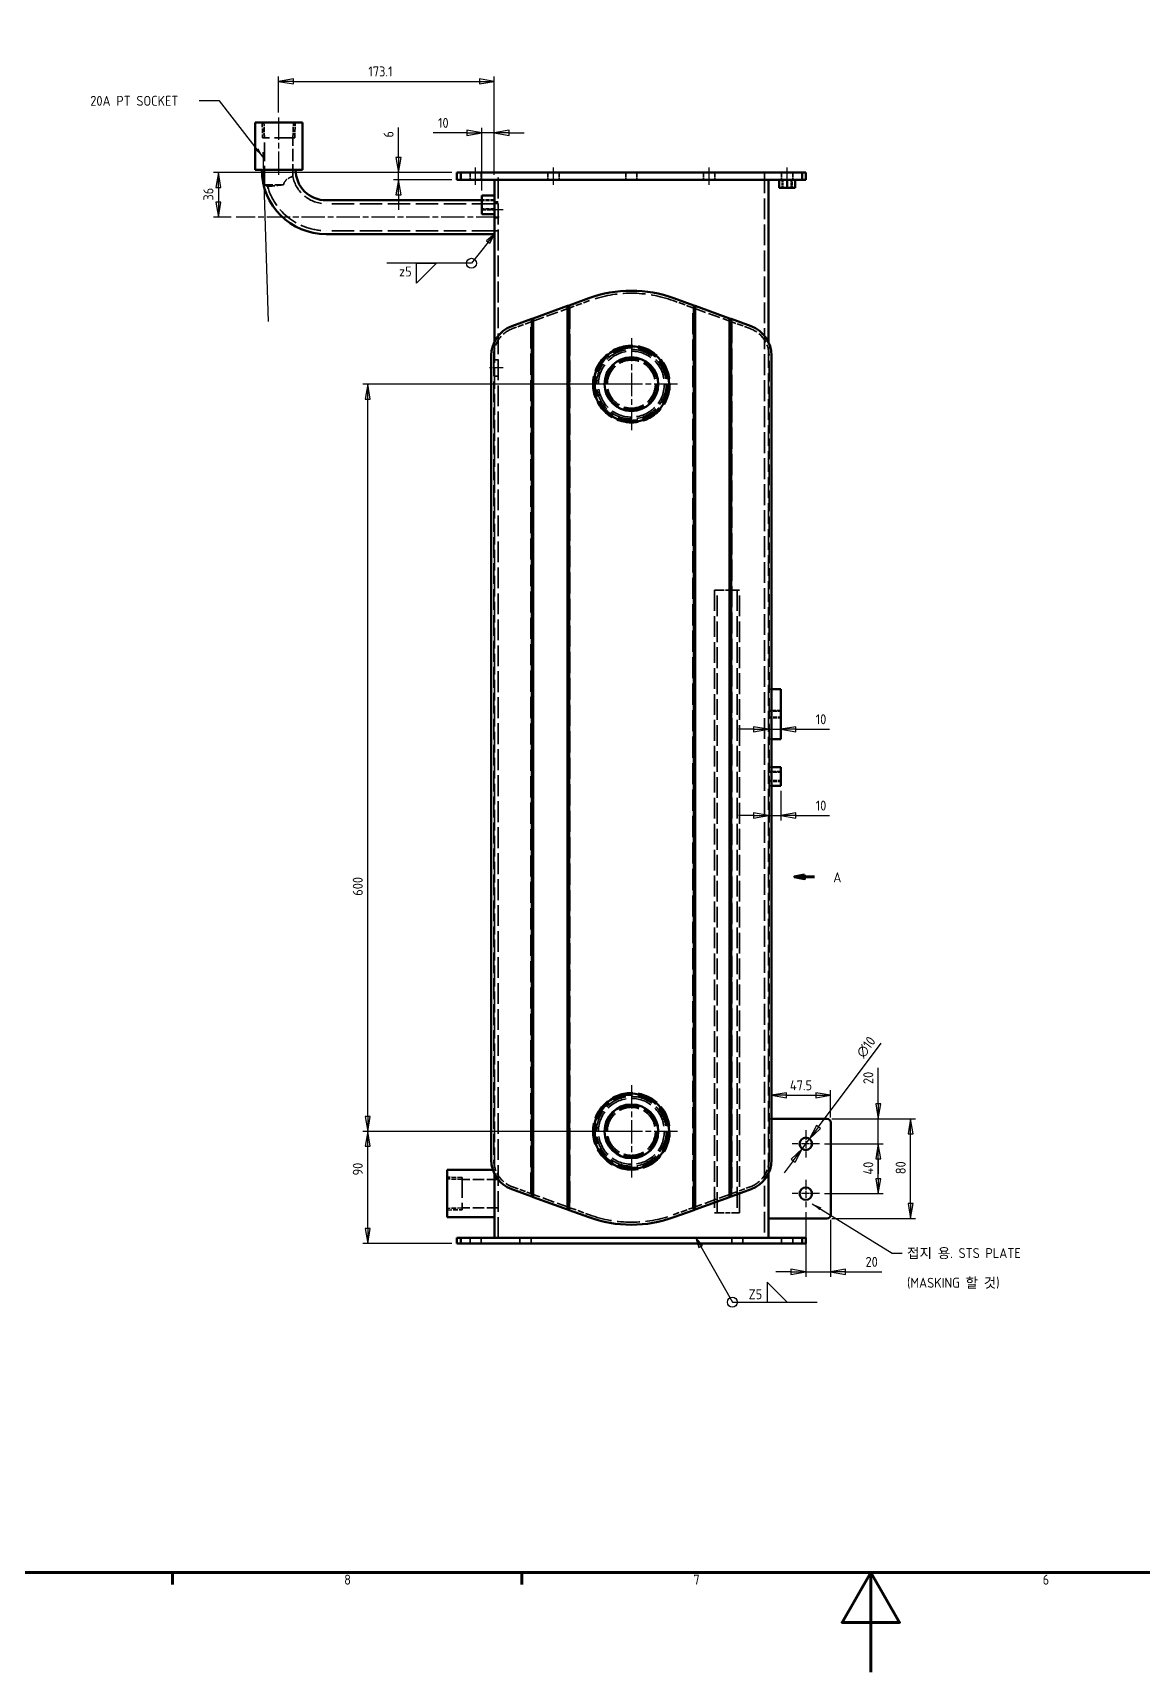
# Model space of a CAD drawing. Header units: millimetres. Extents: x 0 to 3364, y 0 to 2376.
# Drawn here: x 1009 to 1900, y 0 to 1316 of the extents above; entities that cross this region are included whole.
import ezdxf

# ---------------------------------------------------------------- set-up
doc = ezdxf.new("R2010")
doc.units = ezdxf.units.MM
doc.header["$LTSCALE"] = 4
doc.linetypes.add('CHAIN', pattern=[0.3543, 0.2362, -0.0295, 0.0591, -0.0295])
doc.linetypes.add('DASHED', pattern=[0.2067, 0.1654, -0.0413])
doc.layers.get('0').update_dxf_attribs({"lineweight": 25})
for name, color, linetype, lineweight in [('가려진 것(ISO)', 5, 'DASHED', 35), ('가시적인 것(ISO)', 7, 'Continuous', 50), ('경계(ISO)', 7, 'Continuous', 70), ('기호(ISO)', 7, 'Continuous', 25), ('단면선(ISO)', 7, 'CHAIN', 70), ('중심 표식(ISO)', 1, 'Continuous', 25), ('중심선(ISO)', 1, 'Continuous', 25), ('치수(ISO)', 7, 'Continuous', 25)]:
    doc.layers.add(name, color=color, linetype=linetype, lineweight=lineweight)
doc.styles.add('ISO ProportionalPSTEK', font='isocp.shx')
doc.dimstyles.new('PSTEK', dxfattribs={"dimscale": 4, "dimtxt": 2, "dimasz": 3, "dimexe": 1, "dimexo": 1, "dimgap": 1, "dimtad": 1, "dimrnd": 1e-08, "dimdsep": 46, "dimtxsty": 'ISO ProportionalPSTEK', "dimblk": 'Filled-1', "dimcen": 0.09, "dimdle": 10, "dimclrd": 3, "dimclre": 3, "dimclrt": 1, "dimadec": 1, "dimazin": 2, "dimtfac": 1, "dimtmove": 0, "dimatfit": 3, "dimfxl": 0, "dimtolj": 1, "dimlwd": -1, "dimlwe": -1, "dimarcsym": 0})
doc.dimstyles.new('PSTEK$7', dxfattribs={"dimscale": 4, "dimtxt": 2, "dimasz": 2, "dimexe": 1, "dimexo": 1, "dimgap": 1, "dimtad": 1, "dimrnd": 1e-08, "dimdsep": 46, "dimtxsty": 'ISO ProportionalPSTEK', "dimblk": 'Filled-1', "dimcen": 0.09, "dimdle": 10, "dimclrd": 3, "dimclre": 3, "dimclrt": 1, "dimadec": 1, "dimazin": 2, "dimtfac": 1, "dimtmove": 0, "dimatfit": 3, "dimfxl": 0, "dimtolj": 1, "dimlwd": -1, "dimlwe": -1, "dimarcsym": 0})

# ---------------------------------------------------------------- blocks, each defined once
blk = doc.blocks.new('경계 Default Border')
at = {"layer": '경계(ISO)'}
for p, q in [((280.33, 20), (280.33, 17.6)), ((350.42, 20), (350.42, 17.6))]:
    blk.add_line(p, q, dxfattribs=at)
at = {"layer": '경계(ISO)', "flags": 128}
for points in [[(20, 20), (20, 574), (821, 574), (821, 20), (20, 20)], [(420.5, 0), (420.5, 20), (414.73, 10), (426.27, 10), (420.5, 20)]]:
    blk.add_lwpolyline(points, dxfattribs=at)
at = {"layer": '경계(ISO)', "color": 1, "char_height": 2, "attachment_point": 7, "style": 'ISO ProportionalPSTEK'}
for s, insert in [('8', (314.8, 17.58)), ('7', (384.89, 17.6)), ('6', (454.97, 17.58))]:
    blk.add_mtext(s, dxfattribs=dict(at, insert=insert))
blk = doc.blocks.new('2dTransSection0')
at = {"layer": '단면선(ISO)', "linetype": 'Continuous'}
for p, q in [((407.18, 160.09), (405.18, 159.69)), ((407.18, 159.69), (405.18, 159.69)), ((405.18, 159.69), (407.18, 159.29)), ((407.18, 159.29), (407.18, 160.09)), ((409.18, 159.69), (407.18, 159.69))]:
    blk.add_line(p, q, dxfattribs=at)
at = {"layer": '단면선(ISO)', "linetype": 'Continuous', "flags": 128}
blk.add_lwpolyline([(407.18, 160.09), (405.18, 159.69), (407.18, 159.29), (407.18, 160.09)], dxfattribs=at)
at = {"layer": '단면선(ISO)'}
blk.add_solid([(407.18, 160.09), (405.18, 159.69), (407.18, 159.29), (407.18, 160.09)], dxfattribs=at)
at = {"layer": '단면선(ISO)', "insert": (412.96, 158.57), "char_height": 2, "attachment_point": 7, "style": 'ISO ProportionalPSTEK'}
blk.add_mtext('A', dxfattribs=at)
blk = doc.blocks.new('Filled-1')
at = {"color": 0}
for p, q in [((0, 0), (-1, 0.17)), ((-1, 0.17), (-1, -0.17)), ((-1, 0), (0, 0)), ((-1, -0.17), (0, 0))]:
    blk.add_line(p, q, dxfattribs=at)
at = {"color": 0, "flags": 128}
blk.add_lwpolyline([(-1, -0.17), (0, 0), (-1, 0.17), (-1, -0.17)], dxfattribs=at)
at = {"color": 0}
blk.add_solid([(-1, -0.17), (0, 0), (-1, 0.17), (-1, -0.17)], dxfattribs=at)
blk = doc.blocks.new('*D15')
at = {"layer": 'Defpoints', "color": 0, "transparency": 16777216}
for p in [(1278.1, 434.3), (1452.7, 434.3), (1349.7, 344.3)]:
    blk.add_point(p, dxfattribs=at)
at = {"layer": '치수(ISO)', "color": 3, "transparency": 16777216}
for p, q in [((1448.7, 434.3), (1274.1, 434.3)), ((1278.1, 356.3), (1278.1, 422.3)), ((1345.7, 344.3), (1274.1, 344.3))]:
    blk.add_line(p, q, dxfattribs=at)
at = {"layer": '치수(ISO)', "color": 3, "transparency": 16777216, "xscale": 12, "yscale": 12, "zscale": 12}
for p, rotation in [((1278.1, 434.3), 90), ((1278.1, 344.3), 270)]:
    blk.add_blockref('Filled-1', p, dxfattribs=dict(at, rotation=rotation))
at = {"layer": '치수(ISO)', "color": 1, "transparency": 16777216, "insert": (1266.1, 398.9), "char_height": 8, "attachment_point": 1, "rotation": 90, "style": 'ISO ProportionalPSTEK'}
blk.add_mtext('\\A1;90', dxfattribs=at)
blk = doc.blocks.new('*D16')
at = {"layer": 'Defpoints', "color": 0, "transparency": 16777216}
for p in [(1278.1, 1034.3), (1489.7, 1034.3), (1489.7, 434.3)]:
    blk.add_point(p, dxfattribs=at)
at = {"layer": '치수(ISO)', "color": 3, "transparency": 16777216}
for p, q in [((1485.7, 1034.3), (1274.1, 1034.3)), ((1278.1, 446.3), (1278.1, 1022.3)), ((1485.7, 434.3), (1274.1, 434.3))]:
    blk.add_line(p, q, dxfattribs=at)
at = {"layer": '치수(ISO)', "color": 3, "transparency": 16777216, "xscale": 12, "yscale": 12, "zscale": 12}
for p, rotation in [((1278.1, 1034.3), 90), ((1278.1, 434.3), 270)]:
    blk.add_blockref('Filled-1', p, dxfattribs=dict(at, rotation=rotation))
at = {"layer": '치수(ISO)', "color": 1, "transparency": 16777216, "insert": (1266.1, 623.5), "char_height": 8, "attachment_point": 1, "rotation": 90, "style": 'ISO ProportionalPSTEK'}
blk.add_mtext('\\A1;600', dxfattribs=at)
blk = doc.blocks.new('*D32')
at = {"layer": 'Defpoints', "color": 0, "transparency": 16777216}
for p in [(1302.8, 1204.3), (1349.7, 1204.3), (1349.7, 1198.3)]:
    blk.add_point(p, dxfattribs=at)
at = {"layer": '치수(ISO)', "color": 3, "transparency": 16777216}
for p, q in [((1302.8, 1216.3), (1302.8, 1240.4)), ((1345.7, 1204.3), (1298.8, 1204.3)), ((1345.7, 1198.3), (1298.8, 1198.3)), ((1302.8, 1198.3), (1302.8, 1204.3)), ((1302.8, 1186.3), (1302.8, 1174.3))]:
    blk.add_line(p, q, dxfattribs=at)
at = {"layer": '치수(ISO)', "color": 3, "transparency": 16777216, "xscale": 12, "yscale": 12, "zscale": 12}
for p, rotation in [((1302.8, 1204.3), 270), ((1302.8, 1198.3), 90)]:
    blk.add_blockref('Filled-1', p, dxfattribs=dict(at, rotation=rotation))
at = {"layer": '치수(ISO)', "color": 1, "transparency": 16777216, "insert": (1290.8, 1232.3), "char_height": 8, "attachment_point": 1, "rotation": 90, "style": 'ISO ProportionalPSTEK'}
blk.add_mtext('\\A1;6', dxfattribs=at)
blk = doc.blocks.new('*D33')
at = {"layer": 'Defpoints', "color": 0, "transparency": 16777216}
for p in [(1649.7, 463.3), (1649.7, 441.3), (1602.2, 411.4)]:
    blk.add_point(p, dxfattribs=at)
at = {"layer": '치수(ISO)', "color": 3, "transparency": 16777216}
for p, q in [((1614.2, 463.3), (1637.7, 463.3)), ((1649.7, 445.3), (1649.7, 467.3))]:
    blk.add_line(p, q, dxfattribs=at)
at = {"layer": '치수(ISO)', "color": 3, "transparency": 16777216, "xscale": 12, "yscale": 12, "zscale": 12, "rotation": 180}
blk.add_blockref('Filled-1', (1602.2, 463.3), dxfattribs=at)
at = {"layer": '치수(ISO)', "color": 3, "transparency": 16777216, "xscale": 12, "yscale": 12, "zscale": 12}
blk.add_blockref('Filled-1', (1649.7, 463.3), dxfattribs=at)
at = {"layer": '치수(ISO)', "color": 1, "transparency": 16777216, "insert": (1617, 475.3), "char_height": 8, "attachment_point": 1, "style": 'ISO ProportionalPSTEK'}
blk.add_mtext('\\A1;47.5', dxfattribs=at)
blk = doc.blocks.new('*D34')
at = {"layer": 'Defpoints', "color": 0, "transparency": 16777216}
for p in [(1640.7, 424.3), (1687.9, 424.3), (1640.7, 384.3)]:
    blk.add_point(p, dxfattribs=at)
at = {"layer": '치수(ISO)', "color": 3, "transparency": 16777216}
for p, q in [((1644.7, 424.3), (1691.9, 424.3)), ((1687.9, 396.3), (1687.9, 412.3)), ((1644.7, 384.3), (1691.9, 384.3))]:
    blk.add_line(p, q, dxfattribs=at)
at = {"layer": '치수(ISO)', "color": 3, "transparency": 16777216, "xscale": 12, "yscale": 12, "zscale": 12}
for p, rotation in [((1687.9, 424.3), 90), ((1687.9, 384.3), 270)]:
    blk.add_blockref('Filled-1', p, dxfattribs=dict(at, rotation=rotation))
at = {"layer": '치수(ISO)', "color": 1, "transparency": 16777216, "insert": (1675.9, 399.6), "char_height": 8, "attachment_point": 1, "rotation": 90, "style": 'ISO ProportionalPSTEK'}
blk.add_mtext('\\A1;40', dxfattribs=at)
blk = doc.blocks.new('*D35')
at = {"layer": 'Defpoints', "color": 0, "transparency": 16777216}
for p in [(1646.7, 444.3), (1687.9, 444.3), (1640.7, 424.3)]:
    blk.add_point(p, dxfattribs=at)
at = {"layer": '치수(ISO)', "color": 3, "transparency": 16777216}
for p, q in [((1687.9, 456.3), (1687.9, 485.3)), ((1650.7, 444.3), (1691.9, 444.3)), ((1687.9, 424.3), (1687.9, 444.3)), ((1644.7, 424.3), (1691.9, 424.3)), ((1687.9, 412.3), (1687.9, 400.3))]:
    blk.add_line(p, q, dxfattribs=at)
at = {"layer": '치수(ISO)', "color": 3, "transparency": 16777216, "xscale": 12, "yscale": 12, "zscale": 12}
for p, rotation in [((1687.9, 444.3), 270), ((1687.9, 424.3), 90)]:
    blk.add_blockref('Filled-1', p, dxfattribs=dict(at, rotation=rotation))
at = {"layer": '치수(ISO)', "color": 1, "transparency": 16777216, "insert": (1675.9, 472.3), "char_height": 8, "attachment_point": 1, "rotation": 90, "style": 'ISO ProportionalPSTEK'}
blk.add_mtext('\\A1;20', dxfattribs=at)
blk = doc.blocks.new('*D36')
at = {"layer": 'Defpoints', "color": 0, "transparency": 16777216}
for p in [(1646.7, 444.3), (1713.9, 444.3), (1646.7, 364.3)]:
    blk.add_point(p, dxfattribs=at)
at = {"layer": '치수(ISO)', "color": 3, "transparency": 16777216}
for p, q in [((1650.7, 444.3), (1717.9, 444.3)), ((1713.9, 376.3), (1713.9, 432.3)), ((1650.7, 364.3), (1717.9, 364.3))]:
    blk.add_line(p, q, dxfattribs=at)
at = {"layer": '치수(ISO)', "color": 3, "transparency": 16777216, "xscale": 12, "yscale": 12, "zscale": 12}
for p, rotation in [((1713.9, 444.3), 90), ((1713.9, 364.3), 270)]:
    blk.add_blockref('Filled-1', p, dxfattribs=dict(at, rotation=rotation))
at = {"layer": '치수(ISO)', "color": 1, "transparency": 16777216, "insert": (1701.9, 399.9), "char_height": 8, "attachment_point": 1, "rotation": 90, "style": 'ISO ProportionalPSTEK'}
blk.add_mtext('\\A1;80', dxfattribs=at)
blk = doc.blocks.new('*D37')
at = {"layer": 'Defpoints', "color": 0, "transparency": 16777216}
for p in [(1632.7, 428.3), (1626.7, 420.3)]:
    blk.add_point(p, dxfattribs=at)
at = {"layer": '치수(ISO)', "color": 3, "transparency": 16777216}
for p, q in [((1639.9, 437.9), (1690.2, 505.2)), ((1626.7, 420.3), (1632.7, 428.3)), ((1619.6, 410.7), (1612.4, 401.1))]:
    blk.add_line(p, q, dxfattribs=at)
at = {"layer": '치수(ISO)', "color": 3, "transparency": 16777216, "xscale": 12, "yscale": 12, "zscale": 12}
for p, rotation in [((1632.7, 428.3), 233.2159568965849), ((1626.7, 420.3), 53.21595689658495)]:
    blk.add_blockref('Filled-1', p, dxfattribs=dict(at, rotation=rotation))
at = {"layer": '치수(ISO)', "color": 1, "transparency": 16777216, "insert": (1669.6, 497.6), "char_height": 8, "attachment_point": 1, "rotation": 53.216, "style": 'ISO ProportionalPSTEK'}
blk.add_mtext('\\A1;∅10', dxfattribs=at)
blk = doc.blocks.new('*D38')
at = {"layer": 'Defpoints', "color": 0, "transparency": 16777216}
for p in [(1629.7, 373.3), (1649.7, 367.3), (1649.7, 321.5)]:
    blk.add_point(p, dxfattribs=at)
at = {"layer": '치수(ISO)', "color": 3, "transparency": 16777216}
for p, q in [((1629.7, 369.3), (1629.7, 317.5)), ((1649.7, 363.3), (1649.7, 317.5)), ((1617.7, 321.5), (1605.7, 321.5)), ((1629.7, 321.5), (1649.7, 321.5)), ((1661.7, 321.5), (1690.7, 321.5))]:
    blk.add_line(p, q, dxfattribs=at)
at = {"layer": '치수(ISO)', "color": 3, "transparency": 16777216, "xscale": 12, "yscale": 12, "zscale": 12}
blk.add_blockref('Filled-1', (1629.7, 321.5), dxfattribs=at)
at = {"layer": '치수(ISO)', "color": 3, "transparency": 16777216, "xscale": 12, "yscale": 12, "zscale": 12, "rotation": 180}
blk.add_blockref('Filled-1', (1649.7, 321.5), dxfattribs=at)
at = {"layer": '치수(ISO)', "color": 1, "transparency": 16777216, "insert": (1677.7, 333.5), "char_height": 8, "attachment_point": 1, "style": 'ISO ProportionalPSTEK'}
blk.add_mtext('\\A1;20', dxfattribs=at)
blk = doc.blocks.new('*D42')
at = {"layer": 'Defpoints', "color": 0, "transparency": 16777216}
for p in [(1379.7, 1277.4), (1206.6, 1248.4), (1379.7, 1198.3)]:
    blk.add_point(p, dxfattribs=at)
at = {"layer": '치수(ISO)', "color": 3, "transparency": 16777216}
for p, q in [((1206.6, 1252.4), (1206.6, 1281.4)), ((1218.6, 1277.4), (1367.7, 1277.4)), ((1379.7, 1202.3), (1379.7, 1281.4))]:
    blk.add_line(p, q, dxfattribs=at)
at = {"layer": '치수(ISO)', "color": 3, "transparency": 16777216, "xscale": 12, "yscale": 12, "zscale": 12, "rotation": 180}
blk.add_blockref('Filled-1', (1206.6, 1277.4), dxfattribs=at)
at = {"layer": '치수(ISO)', "color": 3, "transparency": 16777216, "xscale": 12, "yscale": 12, "zscale": 12}
blk.add_blockref('Filled-1', (1379.7, 1277.4), dxfattribs=at)
at = {"layer": '치수(ISO)', "color": 1, "transparency": 16777216, "insert": (1278.6, 1289.4), "char_height": 8, "attachment_point": 1, "style": 'ISO ProportionalPSTEK'}
blk.add_mtext('\\A1;173.1', dxfattribs=at)
blk = doc.blocks.new('*D77')
at = {"layer": 'Defpoints', "color": 0, "transparency": 16777216}
for p in [(1349.7, 1204.3), (1158.2, 1168.3), (1172.4, 1168.3)]:
    blk.add_point(p, dxfattribs=at)
at = {"layer": '치수(ISO)', "color": 3, "transparency": 16777216}
for p, q in [((1345.7, 1204.3), (1154.2, 1204.3)), ((1158.2, 1192.3), (1158.2, 1180.3)), ((1168.4, 1168.3), (1154.2, 1168.3))]:
    blk.add_line(p, q, dxfattribs=at)
at = {"layer": '치수(ISO)', "color": 3, "transparency": 16777216, "xscale": 12, "yscale": 12, "zscale": 12}
for p, rotation in [((1158.2, 1204.3), 90), ((1158.2, 1168.3), 270)]:
    blk.add_blockref('Filled-1', p, dxfattribs=dict(at, rotation=rotation))
at = {"layer": '치수(ISO)', "color": 1, "transparency": 16777216, "insert": (1146.2, 1181.7), "char_height": 8, "attachment_point": 1, "rotation": 90, "style": 'ISO ProportionalPSTEK'}
blk.add_mtext('\\A1;36', dxfattribs=at)
blk = doc.blocks.new('*D79')
at = {"layer": 'Defpoints', "color": 0, "transparency": 16777216}
for p in [(1369.7, 1236.1), (1379.7, 1198.3), (1369.7, 1185.8)]:
    blk.add_point(p, dxfattribs=at)
at = {"layer": '치수(ISO)', "color": 3, "transparency": 16777216}
for p, q in [((1369.7, 1189.8), (1369.7, 1240.1)), ((1379.7, 1202.3), (1379.7, 1240.1)), ((1357.7, 1236.1), (1330.5, 1236.1)), ((1379.7, 1236.1), (1369.7, 1236.1)), ((1391.7, 1236.1), (1403.7, 1236.1))]:
    blk.add_line(p, q, dxfattribs=at)
at = {"layer": '치수(ISO)', "color": 3, "transparency": 16777216, "xscale": 12, "yscale": 12, "zscale": 12}
blk.add_blockref('Filled-1', (1369.7, 1236.1), dxfattribs=at)
at = {"layer": '치수(ISO)', "color": 3, "transparency": 16777216, "xscale": 12, "yscale": 12, "zscale": 12, "rotation": 180}
blk.add_blockref('Filled-1', (1379.7, 1236.1), dxfattribs=at)
at = {"layer": '치수(ISO)', "color": 1, "transparency": 16777216, "insert": (1334.5, 1248.1), "char_height": 8, "attachment_point": 1, "style": 'ISO ProportionalPSTEK'}
blk.add_mtext('\\A1;10', dxfattribs=at)
blk = doc.blocks.new('*D80')
at = {"layer": 'Defpoints', "color": 0, "transparency": 16777216}
for p in [(1609.7, 757.2), (1599.7, 746.7), (1609.7, 749.3)]:
    blk.add_point(p, dxfattribs=at)
at = {"layer": '치수(ISO)', "color": 3, "transparency": 16777216}
for p, q in [((1587.7, 757.2), (1575.7, 757.2)), ((1599.7, 757.2), (1609.7, 757.2)), ((1621.7, 757.2), (1648.9, 757.2))]:
    blk.add_line(p, q, dxfattribs=at)
at = {"layer": '치수(ISO)', "color": 3, "transparency": 16777216, "xscale": 12, "yscale": 12, "zscale": 12}
blk.add_blockref('Filled-1', (1599.7, 757.2), dxfattribs=at)
at = {"layer": '치수(ISO)', "color": 3, "transparency": 16777216, "xscale": 12, "yscale": 12, "zscale": 12, "rotation": 180}
blk.add_blockref('Filled-1', (1609.7, 757.2), dxfattribs=at)
at = {"layer": '치수(ISO)', "color": 1, "transparency": 16777216, "insert": (1637.7, 769.2), "char_height": 8, "attachment_point": 1, "style": 'ISO ProportionalPSTEK'}
blk.add_mtext('\\A1;10', dxfattribs=at)
blk = doc.blocks.new('*D87')
at = {"layer": 'Defpoints', "color": 0, "transparency": 16777216}
for p in [(1609.7, 711.8), (1599.7, 685.8), (1609.7, 687.9)]:
    blk.add_point(p, dxfattribs=at)
at = {"layer": '치수(ISO)', "color": 3, "transparency": 16777216}
for p, q in [((1609.7, 707.8), (1609.7, 683.9)), ((1587.7, 687.9), (1575.7, 687.9)), ((1599.7, 687.9), (1609.7, 687.9)), ((1621.7, 687.9), (1648.9, 687.9))]:
    blk.add_line(p, q, dxfattribs=at)
at = {"layer": '치수(ISO)', "color": 3, "transparency": 16777216, "xscale": 12, "yscale": 12, "zscale": 12}
blk.add_blockref('Filled-1', (1599.7, 687.9), dxfattribs=at)
at = {"layer": '치수(ISO)', "color": 3, "transparency": 16777216, "xscale": 12, "yscale": 12, "zscale": 12, "rotation": 180}
blk.add_blockref('Filled-1', (1609.7, 687.9), dxfattribs=at)
at = {"layer": '치수(ISO)', "color": 1, "transparency": 16777216, "insert": (1637.7, 699.9), "char_height": 8, "attachment_point": 1, "style": 'ISO ProportionalPSTEK'}
blk.add_mtext('\\A1;10', dxfattribs=at)

msp = doc.modelspace()

# ---------------------------------------------------------------- linework, layer by layer
at = {"layer": '가려진 것(ISO)', "ltscale": 5.831117}
for p, q in [((1193.3535, 1244.416), (1193.736, 1232.176)), ((1195.1882, 1232.176), (1194.8057, 1244.416)), ((1218.0892, 1232.176), (1218.4717, 1244.416)), ((1219.5413, 1232.176), (1219.9238, 1244.416)), ((1353.9787, 397.2186), (1341.7387, 397.6011)), ((1353.9787, 395.7665), (1341.7387, 396.149)), ((1353.9787, 372.8655), (1341.7387, 372.483)), ((1341.7387, 371.0308), (1353.9787, 371.4133))]:
    msp.add_line(p, q, dxfattribs=at)
at = {"layer": '가려진 것(ISO)', "ltscale": 24.513083}
for p, q in [((1219.5413, 1232.176), (1193.736, 1232.176)), ((1353.9787, 397.2186), (1353.9787, 371.4133))]:
    msp.add_line(p, q, dxfattribs=at)
at = {"layer": '가려진 것(ISO)', "ltscale": 22.835026}
msp.add_line((1195.3232, 1194.416), (1195.3232, 1232.176), dxfattribs=at)
at = {"layer": '가려진 것(ISO)', "ltscale": 14.780443}
msp.add_line((1217.9542, 1201.1358), (1217.9542, 1232.176), dxfattribs=at)
at = {"layer": '가려진 것(ISO)', "ltscale": 2.856945}
for p, q in [((1360.2387, 1198.316), (1360.2387, 1204.316)), ((1369.2387, 1198.316), (1369.2387, 1204.316)), ((1422.7387, 1198.316), (1422.7387, 1204.316)), ((1431.7387, 1198.316), (1431.7387, 1204.316)), ((1485.2387, 1198.316), (1485.2387, 1204.316)), ((1494.2387, 1198.316), (1494.2387, 1204.316)), ((1547.7387, 1198.316), (1547.7387, 1204.316)), ((1556.7387, 1198.316), (1556.7387, 1204.316)), ((1610.2387, 1198.316), (1610.2387, 1204.316)), ((1619.2387, 1198.316), (1619.2387, 1204.316))]:
    msp.add_line(p, q, dxfattribs=at)
at = {"layer": '가려진 것(ISO)', "ltscale": 25.236881}
for p, q in [((1382.9387, 348.816), (1382.9387, 1204.316)), ((1596.5387, 1204.316), (1596.5387, 348.816))]:
    msp.add_line(p, q, dxfattribs=at)
at = {"layer": '가려진 것(ISO)', "ltscale": 3.095032}
for p, q in [((1610.7387, 1198.316), (1610.7387, 1191.816)), ((1611.4152, 1198.316), (1611.4152, 1191.816)), ((1618.0622, 1198.316), (1618.0622, 1191.816)), ((1618.7387, 1191.816), (1618.7387, 1198.316))]:
    msp.add_line(p, q, dxfattribs=at)
at = {"layer": '가려진 것(ISO)', "ltscale": 10.316388}
msp.add_line((1210.4535, 1194.416), (1195.3232, 1194.416), dxfattribs=at)
at = {"layer": '가려진 것(ISO)', "ltscale": 1.332696}
msp.add_line((1197.7223, 1192.9744), (1195.3232, 1194.416), dxfattribs=at)
at = {"layer": '가려진 것(ISO)', "ltscale": 27.213352}
for p, q in [((1379.7387, 1179.116), (1244.7387, 1179.116)), ((1379.7387, 1157.516), (1244.7387, 1157.516))]:
    msp.add_line(p, q, dxfattribs=at)
at = {"layer": '가려진 것(ISO)', "ltscale": 4.761642}
for p, q in [((1379.7387, 1182.316), (1369.7387, 1182.316)), ((1379.7387, 1181.916), (1369.7387, 1181.916)), ((1379.7387, 1181.6395), (1369.7387, 1181.6395)), ((1379.7387, 1174.9925), (1369.7387, 1174.9925)), ((1369.7387, 1174.316), (1379.7387, 1174.316)), ((1609.7387, 772.316), (1599.7387, 772.316)), ((1599.7387, 771.7745), (1609.7387, 771.7745)), ((1599.7387, 766.8575), (1609.7387, 766.8575)), ((1599.7387, 766.316), (1609.7387, 766.316)), ((1609.7387, 723.316), (1599.7387, 723.316)), ((1599.7387, 722.6395), (1609.7387, 722.6395)), ((1599.7387, 715.9925), (1609.7387, 715.9925)), ((1599.7387, 715.316), (1609.7387, 715.316))]:
    msp.add_line(p, q, dxfattribs=at)
at = {"layer": '가려진 것(ISO)', "ltscale": 1.523657}
for p, q in [((1382.9387, 1180.816), (1379.7387, 1180.816)), ((1382.9387, 1179.316), (1379.7387, 1179.316)), ((1382.9387, 1167.816), (1379.7387, 1167.816)), ((1382.9387, 1157.316), (1379.7387, 1157.316)), ((1382.9387, 1053.816), (1379.7387, 1053.816)), ((1382.9387, 1040.816), (1379.7387, 1040.816))]:
    msp.add_line(p, q, dxfattribs=at)
at = {"layer": '가려진 것(ISO)', "ltscale": 14.731858}
for p, q in [((1410.2025, 1084.6566), (1439.2749, 1095.2381)), ((1540.2025, 1095.2381), (1569.2749, 1084.6566)), ((1439.2749, 373.3939), (1410.2025, 383.9754)), ((1569.2749, 383.9754), (1540.2025, 373.3939))]:
    msp.add_line(p, q, dxfattribs=at)
at = {"layer": '가려진 것(ISO)', "ltscale": 0.768951}
for p, q in [((1439.2749, 1095.2381), (1440.4666, 1095.6718)), ((1539.0107, 1095.6718), (1540.2025, 1095.2381)), ((1409.0107, 1084.2228), (1410.2025, 1084.6566)), ((1569.2749, 1084.6566), (1570.4666, 1084.2228)), ((1410.2025, 383.9754), (1409.0107, 384.4091)), ((1570.4666, 384.4091), (1569.2749, 383.9754)), ((1440.4666, 372.9601), (1439.2749, 373.3939)), ((1540.2025, 373.3939), (1539.0107, 372.9601))]:
    msp.add_line(p, q, dxfattribs=at)
at = {"layer": '가려진 것(ISO)', "ltscale": 25.678171}
for p, q in [((1439.2749, 1095.2381), (1439.2749, 373.3939)), ((1540.2025, 373.3939), (1540.2025, 1095.2381))]:
    msp.add_line(p, q, dxfattribs=at)
at = {"layer": '가려진 것(ISO)', "ltscale": 7.98303}
for p, q in [((1456.2207, 1101.4059), (1440.4666, 1095.6718)), ((1539.0107, 1095.6718), (1523.2566, 1101.4059)), ((1440.4666, 372.9601), (1456.2207, 367.2261)), ((1523.2566, 367.2261), (1539.0107, 372.9601))]:
    msp.add_line(p, q, dxfattribs=at)
at = {"layer": '가려진 것(ISO)', "ltscale": 25.709032}
for p, q in [((1440.4666, 1095.6718), (1440.4666, 372.9601)), ((1539.0107, 372.9601), (1539.0107, 1095.6718))]:
    msp.add_line(p, q, dxfattribs=at)
at = {"layer": '가려진 것(ISO)', "ltscale": 7.417737}
for p, q in [((1409.0107, 1084.2228), (1394.3722, 1078.8949)), ((1585.1051, 1078.8949), (1570.4666, 1084.2228)), ((1394.3722, 389.7371), (1409.0107, 384.4091)), ((1570.4666, 384.4091), (1585.1051, 389.7371))]:
    msp.add_line(p, q, dxfattribs=at)
at = {"layer": '가려진 것(ISO)', "ltscale": 25.648859}
for p, q in [((1409.0107, 384.4091), (1409.0107, 1084.2228)), ((1570.4666, 1084.2228), (1570.4666, 384.4091))]:
    msp.add_line(p, q, dxfattribs=at)
at = {"layer": '가려진 것(ISO)', "ltscale": 25.680655}
for p, q in [((1410.2025, 383.9754), (1410.2025, 1084.6566)), ((1569.2749, 1084.6566), (1569.2749, 383.9754))]:
    msp.add_line(p, q, dxfattribs=at)
at = {"layer": '가려진 것(ISO)', "ltscale": 25.237602}
for p, q in [((1379.7387, 1068.1792), (1379.7387, 400.4528)), ((1599.7387, 400.4528), (1599.7387, 1068.1792))]:
    msp.add_line(p, q, dxfattribs=at)
at = {"layer": '가려진 것(ISO)', "ltscale": 25.201393}
for p, q in [((1379.2387, 1057.2819), (1379.2387, 411.35)), ((1600.2387, 411.35), (1600.2387, 1057.2819))]:
    msp.add_line(p, q, dxfattribs=at)
at = {"layer": '가려진 것(ISO)', "ltscale": 25.197548}
for p, q in [((1556.5387, 868.816), (1556.5387, 368.816)), ((1558.5387, 368.816), (1558.5387, 868.816)), ((1574.5387, 868.816), (1574.5387, 368.816)), ((1576.5387, 368.816), (1576.5387, 868.816))]:
    msp.add_line(p, q, dxfattribs=at)
at = {"layer": '가려진 것(ISO)', "ltscale": 0.952248}
for p, q in [((1558.5387, 868.816), (1556.5387, 868.816)), ((1576.5387, 868.816), (1574.5387, 868.816)), ((1556.5387, 368.816), (1558.5387, 368.816)), ((1574.5387, 368.816), (1576.5387, 368.816))]:
    msp.add_line(p, q, dxfattribs=at)
at = {"layer": '가려진 것(ISO)', "ltscale": 1.495845}
for p, q in [((1558.5387, 868.816), (1560.5387, 868.816)), ((1572.5387, 868.816), (1574.5387, 868.816)), ((1558.5387, 368.816), (1560.5387, 368.816)), ((1572.5387, 368.816), (1574.5387, 368.816))]:
    msp.add_line(p, q, dxfattribs=at)
at = {"layer": '가려진 것(ISO)', "ltscale": 5.71399}
for p, q in [((1560.5387, 868.816), (1572.5387, 868.816)), ((1560.5387, 368.816), (1572.5387, 368.816))]:
    msp.add_line(p, q, dxfattribs=at)
at = {"layer": '가려진 것(ISO)', "ltscale": 1.190335}
for p, q in [((1599.7387, 789.316), (1602.2387, 789.316)), ((1599.7387, 749.316), (1602.2387, 749.316)), ((1599.7387, 726.816), (1602.2387, 726.816)), ((1599.7387, 711.816), (1602.2387, 711.816)), ((1599.7387, 444.316), (1602.2387, 444.316))]:
    msp.add_line(p, q, dxfattribs=at)
at = {"layer": '가려진 것(ISO)', "ltscale": 13.789904}
for p, q in [((1382.9387, 395.6315), (1353.9787, 395.6315)), ((1382.9387, 373.0005), (1353.9787, 373.0005))]:
    msp.add_line(p, q, dxfattribs=at)
at = {"layer": '가려진 것(ISO)', "ltscale": 0.558884}
msp.add_line((1379.7387, 403.316), (1378.5648, 403.316), dxfattribs=at)
at = {"layer": '가려진 것(ISO)', "ltscale": 2.142684}
for p, q in [((1360.2387, 344.316), (1360.2387, 348.816)), ((1369.2387, 344.316), (1369.2387, 348.816)), ((1400.2387, 344.316), (1400.2387, 348.816)), ((1409.2387, 344.316), (1409.2387, 348.816)), ((1570.2387, 344.316), (1570.2387, 348.816)), ((1579.2387, 344.316), (1579.2387, 348.816)), ((1610.2387, 344.316), (1610.2387, 348.816)), ((1619.2387, 344.316), (1619.2387, 348.816))]:
    msp.add_line(p, q, dxfattribs=at)
at = {"layer": '가려진 것(ISO)', "ltscale": 26.175716}
for centre in [(1489.7387, 1034.316), (1489.7387, 434.316)]:
    msp.add_circle(centre, 31, dxfattribs=at)
at = {"layer": '가려진 것(ISO)', "ltscale": 24.56743}
for centre in [(1489.7387, 1034.316), (1489.7387, 434.316)]:
    msp.add_circle(centre, 29.0953, dxfattribs=at)
at = {"layer": '가려진 것(ISO)', "ltscale": 26.541479}
for centre in [(1489.7387, 1034.316), (1489.7387, 434.316)]:
    msp.add_circle(centre, 27.9406, dxfattribs=at)
at = {"layer": '가려진 것(ISO)', "ltscale": 25.125523}
for centre in [(1489.7387, 1034.316), (1489.7387, 434.316)]:
    msp.add_circle(centre, 26.45, dxfattribs=at)
at = {"layer": '가려진 것(ISO)', "ltscale": 25.882353}
for centre in [(1489.7387, 1034.316), (1489.7387, 434.316)]:
    msp.add_circle(centre, 20.435, dxfattribs=at)
at = {"layer": '가려진 것(ISO)', "ltscale": 24.419847}
for centre in [(1489.7387, 1034.316), (1489.7387, 434.316)]:
    msp.add_circle(centre, 19.2803, dxfattribs=at)
at = {"layer": '가려진 것(ISO)', "ltscale": 22.719549}
msp.add_arc((1244.7387, 1206.416), 27.3, 191.1520937, 270, dxfattribs=at)
at = {"layer": '가려진 것(ISO)', "ltscale": 25.477772}
msp.add_arc((1244.7387, 1206.416), 48.9, 195.954793, 270, dxfattribs=at)
at = {"layer": '가려진 것(ISO)', "ltscale": 27.583014}
for centre, start, end in [((1489.7387, 1009.316), 70, 110), ((1489.7387, 459.316), 250, 290)]:
    msp.add_arc(centre, 98, start, end, dxfattribs=at)
at = {"layer": '가려진 것(ISO)', "ltscale": 13.380299}
for centre, start, end in [((1402.2387, 1057.2819), 110, 180), ((1577.2387, 1057.2819), 0, 70), ((1402.2387, 411.35), 180, 250), ((1577.2387, 411.35), 290, 0)]:
    msp.add_arc(centre, 23, start, end, dxfattribs=at)
at = {"layer": '가려진 것(ISO)', "ltscale": 7.898562}
msp.add_open_spline([(1210.4535, 1194.416), (1210.6677, 1195.1972), (1210.9714, 1195.9324), (1211.7998, 1197.2967), (1212.3014, 1197.8789), (1213.599, 1199.0552), (1214.4145, 1199.5638), (1215.885, 1200.3349), (1216.5341, 1200.6046), (1217.56, 1201.004), (1217.8735, 1201.108), (1217.9496, 1201.1342), (1217.9541, 1201.1358), (1217.9541, 1201.1359)], degree=3, knots=[-3.238846687, -3.238846687, -3.238846687, -3.238846687, -2.976344386, -2.976344386, -2.708612742, -2.708612742, -2.345052948, -2.345052948, -2.004057463, -2.004057463, -1.634884579, -1.634884579, -1.584610848, -1.584610848, -1.584610848, -1.584610848], dxfattribs=at)
at = {"layer": '가려진 것(ISO)', "ltscale": 9.024048}
msp.add_open_spline([(1197.7223, 1192.9744), (1197.7723, 1192.9806), (1197.8473, 1192.9899), (1198.3336, 1193.0495), (1198.6861, 1193.0924), (1199.8514, 1193.2317), (1200.7983, 1193.3428), (1203.0751, 1193.6024), (1204.387, 1193.7488), (1207.215, 1194.0608), (1208.7075, 1194.2238), (1210.2668, 1194.3954), (1210.3603, 1194.4057), (1210.4535, 1194.416)], degree=3, knots=[0, 0, 0, 0, 0.283940848, 0.283940848, 0.55997662, 0.55997662, 0.988754719, 0.988754719, 1.424894468, 1.424894468, 1.870975131, 1.870975131, 1.899473709, 1.899473709, 1.899473709, 1.899473709], dxfattribs=at)
at = {"layer": '가시적인 것(ISO)'}
for p, q in [((1225.6387, 1244.416), (1187.6387, 1244.416)), ((1187.6387, 1206.416), (1187.6387, 1244.416)), ((1225.6387, 1206.416), (1225.6387, 1244.416)), ((1187.6387, 1206.416), (1225.6387, 1206.416)), ((1349.7387, 1204.316), (1349.7387, 1198.316)), ((1352.7387, 1204.316), (1349.7387, 1204.316)), ((1349.7387, 1198.316), (1352.7387, 1198.316)), ((1352.7387, 1198.316), (1352.7387, 1204.316)), ((1626.7387, 1204.316), (1352.7387, 1204.316)), ((1352.7387, 1198.316), (1626.7387, 1198.316)), ((1379.7387, 1198.316), (1379.7387, 1068.1792)), ((1599.7387, 1068.1792), (1599.7387, 1198.316)), ((1608.2387, 1198.316), (1608.2387, 1191.816)), ((1614.7387, 1198.316), (1614.7387, 1191.816)), ((1621.2387, 1198.316), (1621.2387, 1191.816)), ((1629.7387, 1204.316), (1626.7387, 1204.316)), ((1626.7387, 1204.316), (1626.7387, 1198.316)), ((1626.7387, 1198.316), (1629.7387, 1198.316)), ((1629.7387, 1198.316), (1629.7387, 1204.316)), ((1369.7387, 1170.816), (1369.7387, 1185.816)), ((1379.7387, 1185.816), (1369.7387, 1185.816)), ((1614.7387, 1191.816), (1608.2387, 1191.816)), ((1621.2387, 1191.816), (1614.7387, 1191.816)), ((1369.7387, 1181.916), (1244.7387, 1181.916)), ((1379.7387, 1170.816), (1369.7387, 1170.816)), ((1379.7387, 1154.716), (1244.7387, 1154.716)), ((1410.9304, 1087.0499), (1438.5469, 1097.1015)), ((1438.5469, 1097.1015), (1439.7387, 1097.5352)), ((1438.5469, 1097.1015), (1438.5469, 371.5305)), ((1455.5366, 1103.2852), (1439.7387, 1097.5352)), ((1439.7387, 1097.5352), (1439.7387, 371.0967)), ((1539.7387, 1097.5352), (1523.9407, 1103.2852)), ((1539.7387, 1097.5352), (1540.9304, 1097.1015)), ((1539.7387, 371.0967), (1539.7387, 1097.5352)), ((1540.9304, 1097.1015), (1568.5469, 1087.0499)), ((1540.9304, 371.5305), (1540.9304, 1097.1015)), ((1409.7387, 1086.6161), (1393.6882, 1080.7742)), ((1409.7387, 1086.6161), (1410.9304, 1087.0499)), ((1409.7387, 382.0158), (1409.7387, 1086.6161)), ((1410.9304, 381.5821), (1410.9304, 1087.0499)), ((1568.5469, 1087.0499), (1568.5469, 381.5821)), ((1568.5469, 1087.0499), (1569.7387, 1086.6161)), ((1569.7387, 1086.6161), (1569.7387, 382.0158)), ((1585.7892, 1080.7742), (1569.7387, 1086.6161)), ((1377.2387, 1057.2819), (1377.2387, 411.35)), ((1602.2387, 411.35), (1602.2387, 1057.2819)), ((1602.2387, 789.316), (1609.7387, 789.316)), ((1609.7387, 789.316), (1609.7387, 749.316)), ((1602.2387, 749.316), (1609.7387, 749.316)), ((1602.2387, 726.816), (1609.7387, 726.816)), ((1609.7387, 711.816), (1609.7387, 726.816)), ((1602.2387, 711.816), (1609.7387, 711.816)), ((1602.2387, 444.316), (1646.7387, 444.316)), ((1649.7387, 367.316), (1649.7387, 441.316)), ((1341.7387, 403.316), (1341.7387, 365.316)), ((1378.5648, 403.316), (1341.7387, 403.316)), ((1379.7387, 400.4528), (1379.7387, 348.816)), ((1599.7387, 348.816), (1599.7387, 400.4528)), ((1393.6882, 387.8577), (1409.7387, 382.0158)), ((1410.9304, 381.5821), (1409.7387, 382.0158)), ((1569.7387, 382.0158), (1568.5469, 381.5821)), ((1569.7387, 382.0158), (1585.7892, 387.8577)), ((1438.5469, 371.5305), (1410.9304, 381.5821)), ((1439.7387, 371.0967), (1438.5469, 371.5305)), ((1439.7387, 371.0967), (1455.5366, 365.3467)), ((1523.9407, 365.3467), (1539.7387, 371.0967)), ((1540.9304, 371.5305), (1539.7387, 371.0967)), ((1568.5469, 381.5821), (1540.9304, 371.5305)), ((1379.7387, 365.316), (1341.7387, 365.316)), ((1599.7387, 364.316), (1646.7387, 364.316)), ((1352.7387, 348.816), (1349.7387, 348.816)), ((1349.7387, 348.816), (1349.7387, 344.316)), ((1349.7387, 344.316), (1352.7387, 344.316)), ((1352.7387, 344.316), (1352.7387, 348.816)), ((1626.7387, 348.816), (1352.7387, 348.816)), ((1352.7387, 344.316), (1626.7387, 344.316)), ((1629.7387, 348.816), (1626.7387, 348.816)), ((1626.7387, 348.816), (1626.7387, 344.316)), ((1626.7387, 344.316), (1629.7387, 344.316)), ((1629.7387, 344.316), (1629.7387, 348.816))]:
    msp.add_line(p, q, dxfattribs=at)
for centre, radius in [((1489.7387, 1034.316), 30.25), ((1489.7387, 1034.316), 21.5897), ((1489.7387, 434.316), 30.25), ((1489.7387, 434.316), 21.5897), ((1629.7387, 424.316), 5), ((1629.7387, 384.316), 5)]:
    msp.add_circle(centre, radius, dxfattribs=at)
for centre, radius, start, end in [((1244.7387, 1206.416), 51.7, 180, 270), ((1244.7387, 1206.416), 24.5, 180, 270), ((1489.7387, 1009.316), 100, 70, 110), ((1402.2387, 1057.2819), 25, 110, 180), ((1577.2387, 1057.2819), 25, 0, 70), ((1646.7387, 441.316), 3, 0, 90), ((1402.2387, 411.35), 25, 180, 250), ((1577.2387, 411.35), 25, 290, 0), ((1489.7387, 459.316), 100, 250, 290), ((1646.7387, 367.316), 3, 270, 0)]:
    msp.add_arc(centre, radius, start, end, dxfattribs=at)
at = {"layer": '기호(ISO)', "color": 3}
for p, q in [((1198.3488, 1084.5665), (1194.1008, 1220.5021)), ((1374.7919, 1148.4287), (1361.3422, 1131.3346)), ((1379.7387, 1154.716), (1373.5344, 1149.4181)), ((1373.5344, 1149.4181), (1376.0493, 1147.4394)), ((1374.7919, 1148.4287), (1379.7387, 1154.716)), ((1376.0493, 1147.4394), (1379.7387, 1154.716)), ((1361.3422, 1131.3346), (1293.3422, 1131.3346)), ((1545.3687, 341.8613), (1541.4149, 348.816)), ((1546.7597, 342.6521), (1541.4149, 348.816)), ((1541.4149, 348.816), (1543.9778, 341.0706)), ((1543.9778, 341.0706), (1546.7597, 342.6521)), ((1545.3687, 341.8613), (1570.8021, 297.1249)), ((1570.8021, 297.1249), (1638.8021, 297.1249))]:
    msp.add_line(p, q, dxfattribs=at)
at = {"layer": '기호(ISO)'}
for p, q in [((1317.3422, 1131.3346), (1333.3422, 1131.3346)), ((1333.3422, 1131.3346), (1317.3422, 1115.3346)), ((1317.3422, 1115.3346), (1317.3422, 1131.3346)), ((1614.8021, 297.1249), (1598.8021, 313.1249)), ((1598.8021, 313.1249), (1598.8021, 297.1249)), ((1598.8021, 297.1249), (1614.8021, 297.1249))]:
    msp.add_line(p, q, dxfattribs=at)
at = {"layer": '기호(ISO)', "color": 3, "flags": 128}
for points in [[(1376.0493, 1147.4394), (1379.7386, 1154.716), (1373.5344, 1149.4181), (1376.0493, 1147.4394)], [(1546.7596, 342.6521), (1541.4149, 348.816), (1543.9778, 341.0706), (1546.7596, 342.6521)]]:
    msp.add_lwpolyline(points, dxfattribs=at)
at = {"layer": '기호(ISO)'}
for centre in [(1361.3422, 1131.3346), (1570.8021, 297.1249)]:
    msp.add_circle(centre, 4, dxfattribs=at)
at = {"layer": '기호(ISO)', "color": 3}
for points in [[(1376.0493, 1147.4394), (1379.7386, 1154.716), (1373.5344, 1149.4181), (1376.0493, 1147.4394)], [(1546.7596, 342.6521), (1541.4149, 348.816), (1543.9778, 341.0706), (1546.7596, 342.6521)]]:
    msp.add_solid(points, dxfattribs=at)
at = {"layer": '중심 표식(ISO)', "linetype": 'CHAIN', "ltscale": 19.757267}
for p, q in [((1489.7387, 1071.316), (1489.7387, 997.316)), ((1526.7387, 1034.316), (1452.7387, 1034.316)), ((1489.7387, 471.316), (1489.7387, 397.316)), ((1526.7387, 434.316), (1452.7387, 434.316))]:
    msp.add_line(p, q, dxfattribs=at)
at = {"layer": '중심 표식(ISO)', "linetype": 'CHAIN', "ltscale": 6.111541}
for p, q in [((1629.7387, 435.316), (1629.7387, 413.316)), ((1640.7387, 424.316), (1618.7387, 424.316)), ((1629.7387, 395.316), (1629.7387, 373.316)), ((1640.7387, 384.316), (1618.7387, 384.316))]:
    msp.add_line(p, q, dxfattribs=at)
at = {"layer": '중심선(ISO)', "linetype": 'CHAIN', "ltscale": 19.757267}
for p, q in [((1206.6387, 1202.416), (1206.6387, 1248.416)), ((1383.7387, 1168.316), (1172.4385, 1168.316))]:
    msp.add_line(p, q, dxfattribs=at)
at = {"layer": '중심선(ISO)', "linetype": 'CHAIN', "ltscale": 3.889126}
for p, q in [((1364.7387, 1194.316), (1364.7387, 1208.316)), ((1427.2387, 1194.316), (1427.2387, 1208.316)), ((1552.2387, 1194.316), (1552.2387, 1208.316)), ((1614.7387, 1194.316), (1614.7387, 1208.316))]:
    msp.add_line(p, q, dxfattribs=at)
at = {"layer": '중심선(ISO)', "linetype": 'CHAIN', "ltscale": 3.111281}
for p, q in [((1386.9387, 1174.316), (1375.7387, 1174.316)), ((1386.9387, 1047.316), (1375.7387, 1047.316))]:
    msp.add_line(p, q, dxfattribs=at)

# ---------------------------------------------------------------- block references
at = {"xscale": 4, "yscale": 4, "zscale": 4}
msp.add_blockref('경계 Default Border', (0, 0), dxfattribs=at)
at = {"layer": '단면선(ISO)', "xscale": 4, "yscale": 4, "zscale": 4}
msp.add_blockref('2dTransSection0', (0, 0), dxfattribs=at)

# ---------------------------------------------------------------- texts
at = {"layer": '기호(ISO)', "color": 1, "char_height": 8, "attachment_point": 1, "style": 'ISO ProportionalPSTEK'}
for s, insert, width, line_spacing_factor in [('{20A PT SOCKET}', (1055.3966, 1265.7872), 83.525435, 0.35), ('{\\fISOCP|b0|i0;\\H8.0000;접지 용. STS PLATE\\P(MASKING 할 것)}', (1710.9797, 340.5412), 106.393328, 1.78626)]:
    msp.add_mtext(s, dxfattribs=dict(at, insert=insert, width=width, line_spacing_factor=line_spacing_factor))
at = {"layer": '기호(ISO)', "color": 1, "char_height": 8, "attachment_point": 7, "style": 'ISO ProportionalPSTEK'}
for s, insert in [('z5', (1303.2701, 1120.763)), ('Z5', (1583.856, 299.5249))]:
    msp.add_mtext(s, dxfattribs=dict(at, insert=insert))

# ---------------------------------------------------------------- dimensions: what is measured, and where the dimension line sits
at = {"layer": '치수(ISO)', "color": 3}
for base, p1, p2, angle, override, picture, middle in [((1379.7387, 1277.4192), (1206.6387, 1248.416), (1379.7387, 1198.316), 180, {"dimdec": 2, "dimtp": 0, "dimtm": 0, "dimtdec": 2, "dimtofl": 0, "dimatfit": 1}, '*D42', (1288.1887, 1277.4192)), ((1302.8346, 1204.316), (1349.7387, 1198.316), (1349.7387, 1204.316), 270, {"dimdec": 2, "dimtp": 0, "dimtm": 0, "dimtdec": 2, "dimtofl": 1, "dimatfit": 1}, '*D32', (1302.8346, 1234.3538)), ((1369.7387, 1236.0893), (1379.7387, 1198.316), (1369.7387, 1185.816), 180, {"dimdec": 2, "dimtp": 0, "dimtm": 0, "dimtdec": 2, "dimtofl": 1, "dimatfit": 1}, '*D79', (1338.1355, 1236.0893)), ((1158.2098, 1168.316), (1349.7387, 1204.316), (1172.4385, 1168.316), 90, {"dimdec": 2, "dimtp": 0, "dimtm": 0, "dimtdec": 2, "dimtofl": 0, "dimatfit": 1}, '*D77', (1158.2098, 1186.316)), ((1278.1477, 1034.316), (1489.7387, 434.316), (1489.7387, 1034.316), 90, {"dimdec": 2, "dimtp": 0, "dimtm": 0, "dimtdec": 2, "dimtofl": 0, "dimatfit": 1}, '*D16', (1278.1477, 630.9449)), ((1649.7387, 463.2572), (1602.2387, 411.35), (1649.7387, 441.316), 180, {"dimdec": 2, "dimse1": 1, "dimtp": 0, "dimtm": 0, "dimtdec": 2, "dimtofl": 0, "dimatfit": 1}, '*D33', (1625.9887, 463.2572)), ((1687.8777, 444.316), (1640.7387, 424.316), (1646.7387, 444.316), 90, {"dimdec": 2, "dimblk1": 'Filled-1', "dimsah": 1, "dimtp": 0, "dimtm": 0, "dimtdec": 2, "dimtofl": 1, "dimatfit": 1}, '*D35', (1687.8777, 476.8207)), ((1713.8812, 444.316), (1646.7387, 364.316), (1646.7387, 444.316), 90, {"dimdec": 2, "dimtp": 0, "dimtm": 0, "dimtdec": 2, "dimtofl": 0, "dimatfit": 1}, '*D36', (1713.8812, 404.316)), ((1278.1477, 434.316), (1349.7387, 344.316), (1452.7387, 434.316), 90, {"dimdec": 2, "dimtp": 0, "dimtm": 0, "dimtdec": 2, "dimtofl": 0, "dimatfit": 1}, '*D15', (1278.1477, 403.4449)), ((1687.8777, 424.316), (1640.7387, 384.316), (1640.7387, 424.316), 90, {"dimdec": 2, "dimblk1": 'Filled-1', "dimblk2": 'Filled-1', "dimsah": 1, "dimtp": 0, "dimtm": 0, "dimtdec": 2, "dimtofl": 0, "dimatfit": 1}, '*D34', (1687.8777, 404.356)), ((1649.7387, 321.4546), (1629.7387, 373.316), (1649.7387, 367.316), 180, {"dimdec": 2, "dimtp": 0, "dimtm": 0, "dimtdec": 2, "dimtofl": 1, "dimatfit": 1}, '*D38', (1682.2434, 321.4546))]:
    dim = msp.add_linear_dim(base=base, p1=p1, p2=p2, angle=angle, dimstyle='PSTEK', override=override, dxfattribs=at)
    dim.commit()
    dim.dimension.update_dxf_attribs({"geometry": picture, "text_midpoint": middle, "dimtype": 160})
for base, p1, p2, override, picture, middle in [((1609.7387, 757.1628), (1599.7387, 746.6607), (1609.7387, 749.316), {"dimdec": 2, "dimse1": 1, "dimse2": 1, "dimtp": 0, "dimtm": 0, "dimtdec": 2, "dimtofl": 1, "dimatfit": 1}, '*D80', (1641.3418, 757.1628)), ((1609.7387, 687.8785), (1599.7387, 685.821), (1609.7387, 711.816), {"dimdec": 2, "dimse1": 1, "dimtp": 0, "dimtm": 0, "dimtdec": 2, "dimtofl": 1, "dimatfit": 1}, '*D87', (1641.3418, 687.8785))]:
    dim = msp.add_linear_dim(base=base, p1=p1, p2=p2, dimstyle='PSTEK', override=override, dxfattribs=at)
    dim.commit()
    dim.dimension.update_dxf_attribs({"geometry": picture, "text_midpoint": middle, "dimtype": 160})
dim = msp.add_diameter_dim_2p(p1=(1626.7447, 420.3115), p2=(1632.7327, 428.3205), dimstyle='PSTEK', override={"dimdec": 2, "dimlfac": 1, "dimtp": 0, "dimtm": 0, "dimtdec": 2, "dimatfit": 2}, dxfattribs=at)
dim.commit()
dim.dimension.update_dxf_attribs({"geometry": '*D37', "text_midpoint": (1683.5081, 496.2328), "dimtype": 163})

# ---------------------------------------------------------------- leaders
at = {"layer": '기호(ISO)', "color": 3, "annotation_type": 0, "has_hookline": 1}
for points, hookline_direction, text_width in [([(1194.2258, 1216.504), (1159.1919, 1261.8825), (1142.922, 1261.7872)], 1, 72.2432), ([(1634.7972, 376.2296), (1698.9797, 336.5412), (1706.9797, 336.5412)], 0, 99.557)]:
    msp.add_leader(points, dimstyle='PSTEK$7', override={"dimtad": 0}, dxfattribs=dict(at, hookline_direction=hookline_direction, text_width=text_width))

doc.saveas('drawing.dxf')
